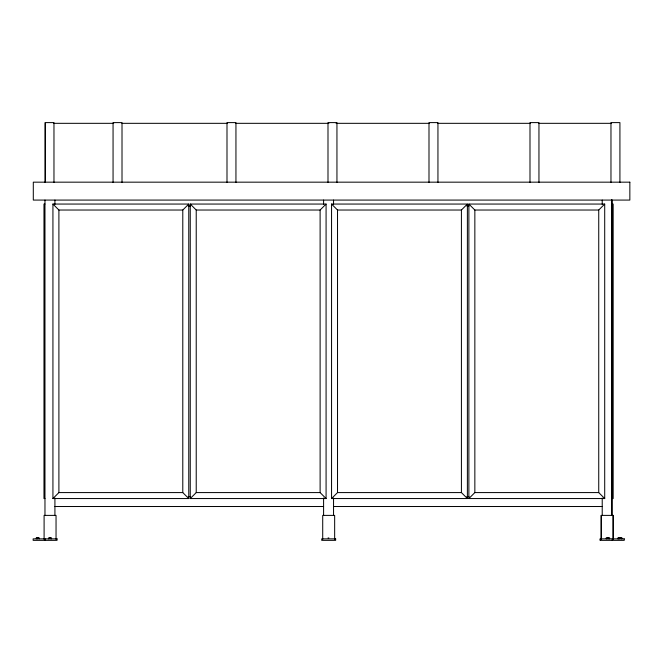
<?xml version="1.0" encoding="UTF-8"?>
<svg xmlns="http://www.w3.org/2000/svg" width="663" height="663" viewBox="0 0 663 663"><rect width="100%" height="100%" fill="white"/><g stroke="black" fill="none" stroke-linecap="round" stroke-linejoin="round"><path stroke-width="0.99" d="M188.764 498.551L182.789 492.584L182.789 210.03L188.764 204.055L52.932 204.055L52.932 498.551L188.764 498.551L188.764 204.055M326.08 498.551L320.113 492.584L320.113 210.03L326.08 204.055L190.256 204.055L190.256 498.551L326.08 498.551L326.08 204.055M52.932 498.551L58.899 492.584L58.899 210.03L52.932 204.055M467.382 498.551L461.415 492.584L461.415 210.03L467.382 204.055L331.558 204.055L331.558 498.551L467.382 498.551L467.382 204.055M190.256 498.551L196.223 492.584L196.223 210.03L190.256 204.055M604.706 498.551L598.739 492.584L598.739 210.03L604.706 204.055L468.874 204.055L468.874 498.551L604.706 498.551L604.706 204.055M331.558 498.551L337.525 492.584L337.525 210.03L331.558 204.055M468.874 498.551L474.849 492.584L474.849 210.03L468.874 204.055M53.686 123.326L113.688 123.326M121.959 123.326L227.475 123.326M235.746 123.326L328.848 123.326M336.083 123.326L429.185 123.326M437.464 123.326L530.557 123.326M538.837 123.326L611.245 123.326M44.968 204.055L43.973 204.055L43.973 498.551L44.968 498.551M612.164 204.055L613.167 204.055L613.167 498.551L612.164 498.551M188.226 206.044L190.289 206.044M466.851 206.044L468.915 206.044M58.899 210.03L182.789 210.03M196.223 210.03L320.113 210.03M337.525 210.03L461.415 210.03M474.849 210.03L598.739 210.03M58.899 492.584L182.789 492.584M196.223 492.584L320.113 492.584M337.525 492.584L461.415 492.584M474.849 492.584L598.739 492.584M188.226 496.562L190.289 496.562M466.851 496.562L468.915 496.562M54.921 506.515L323.594 506.515M333.547 506.515L602.219 506.515M36.697 537.966L38.181 537.966M49.634 537.966L50.496 537.966M328.036 537.966L328.889 537.966M607.499 537.966L608.361 537.966M618.96 537.966L620.676 537.966M621.944 538.853L621.944 537.859L617.924 537.859L617.924 538.853M621.09 537.859L621.09 538.853M619.922 182.466L619.922 122.605L610.971 122.605L610.971 182.466M619.399 537.859L619.399 538.853M618.554 537.859L618.554 538.853M613.283 539.342L613.283 515.391L601.341 515.391L601.341 539.342M613.043 515.391L613.043 539.342M612.289 538.853L612.289 540.345M612.164 200.077L612.164 515.582M611.667 199.58L611.667 515.582M609.62 538.853L609.62 537.859L606.239 537.859L606.239 538.853M608.775 537.859L608.775 538.853M607.084 537.859L607.084 538.853M602.219 200.077L602.219 204.37M602.219 498.004L602.219 515.582M601.101 515.391L601.101 539.342M600.346 538.853L600.346 540.345M538.953 182.466L538.953 122.605L529.994 122.605L529.994 182.466M437.945 182.466L437.945 122.605L428.994 122.605L428.994 182.466M336.945 182.466L336.945 122.605L327.994 122.605L327.994 182.466M334.658 539.342L334.658 515.391L322.715 515.391L322.715 539.342M333.547 200.077L333.547 204.37M333.547 498.004L333.547 515.582M323.594 200.077L323.594 204.37M323.594 498.004L323.594 515.582M235.945 182.466L235.945 122.605L226.995 122.605L226.995 182.466M122.009 182.466L122.009 122.605L113.058 122.605L113.058 182.466M56.04 539.342L56.04 515.391L44.098 515.391L44.098 539.342M54.921 200.077L54.921 204.37M54.921 498.004L54.921 515.582M53.968 182.466L53.968 122.605L45.018 122.605L45.018 182.466M51.532 538.853L51.532 537.859L48.598 537.859L48.598 538.853M50.065 537.859L50.065 538.853M45.415 123.326L45.415 182.466M45.092 538.853L45.092 540.345M44.968 200.077L44.968 515.582M39.216 538.853L39.216 537.859L36.283 537.859L36.283 538.853M37.75 537.859L37.75 538.853M629.85 182.168L33.299 182.168L33.299 200.077L629.85 200.077L629.85 182.168M57.035 538.853L33.15 538.853L33.15 540.345L57.035 540.345L57.035 538.853M335.652 538.853L321.721 538.853L321.721 540.345L335.652 540.345L335.652 538.853M624.231 538.853L600.106 538.853L600.106 540.345L624.231 540.345L624.231 538.853"/></g></svg>
